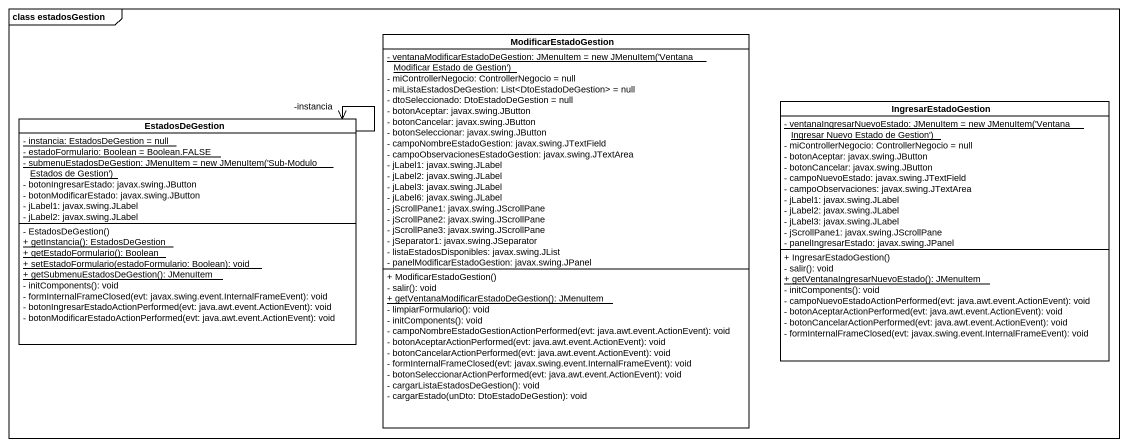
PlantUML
@startuml
mainframe class estadosGestion
hide circle
hide empty members
skinparam classAttributeIconSize 0
class ModificarEstadoGestion {
  {static} {field} - ventanaModificarEstadoDeGestion: JMenuItem = new JMenuItem('Ventana Modificar Estado de Gestion')
  - miControllerNegocio: ControllerNegocio = null
  - miListaEstadosDeGestion: List<DtoEstadoDeGestion> = null
  - dtoSeleccionado: DtoEstadoDeGestion = null
  - botonAceptar: javax.swing.JButton
  - botonCancelar: javax.swing.JButton
  - botonSeleccionar: javax.swing.JButton
  - campoNombreEstadoGestion: javax.swing.JTextField
  - campoObservacionesEstadoGestion: javax.swing.JTextArea
  - jLabel1: javax.swing.JLabel
  - jLabel2: javax.swing.JLabel
  - jLabel3: javax.swing.JLabel
  - jLabel6: javax.swing.JLabel
  - jScrollPane1: javax.swing.JScrollPane
  - jScrollPane2: javax.swing.JScrollPane
  - jScrollPane3: javax.swing.JScrollPane
  - jSeparator1: javax.swing.JSeparator
  - listaEstadosDisponibles: javax.swing.JList
  - panelModificarEstadoGestion: javax.swing.JPanel
  + ModificarEstadoGestion()
  - salir(): void
  {static} + getVentanaModificarEstadoDeGestion(): JMenuItem
  - limpiarFormulario(): void
  - initComponents(): void
  - campoNombreEstadoGestionActionPerformed(evt: java.awt.event.ActionEvent): void
  - botonAceptarActionPerformed(evt: java.awt.event.ActionEvent): void
  - botonCancelarActionPerformed(evt: java.awt.event.ActionEvent): void
  - formInternalFrameClosed(evt: javax.swing.event.InternalFrameEvent): void
  - botonSeleccionarActionPerformed(evt: java.awt.event.ActionEvent): void
  - cargarListaEstadosDeGestion(): void
  - cargarEstado(unDto: DtoEstadoDeGestion): void
}
class IngresarEstadoGestion {
  {static} {field} - ventanaIngresarNuevoEstado: JMenuItem = new JMenuItem('Ventana Ingresar Nuevo Estado de Gestion')
  - miControllerNegocio: ControllerNegocio = null
  - botonAceptar: javax.swing.JButton
  - botonCancelar: javax.swing.JButton
  - campoNuevoEstado: javax.swing.JTextField
  - campoObservaciones: javax.swing.JTextArea
  - jLabel1: javax.swing.JLabel
  - jLabel2: javax.swing.JLabel
  - jLabel3: javax.swing.JLabel
  - jScrollPane1: javax.swing.JScrollPane
  - panelIngresarEstado: javax.swing.JPanel
  + IngresarEstadoGestion()
  - salir(): void
  {static} + getVentanaIngresarNuevoEstado(): JMenuItem
  - initComponents(): void
  - campoNuevoEstadoActionPerformed(evt: java.awt.event.ActionEvent): void
  - botonAceptarActionPerformed(evt: java.awt.event.ActionEvent): void
  - botonCancelarActionPerformed(evt: java.awt.event.ActionEvent): void
  - formInternalFrameClosed(evt: javax.swing.event.InternalFrameEvent): void
}
class EstadosDeGestion {
  {static} - instancia: EstadosDeGestion = null
  {static} - estadoFormulario: Boolean = Boolean.FALSE
  {static} {field} - submenuEstadosDeGestion: JMenuItem = new JMenuItem('Sub-Modulo Estados de Gestion')
  - botonIngresarEstado: javax.swing.JButton
  - botonModificarEstado: javax.swing.JButton
  - jLabel1: javax.swing.JLabel
  - jLabel2: javax.swing.JLabel
  - EstadosDeGestion()
  {static} + getInstancia(): EstadosDeGestion
  {static} + getEstadoFormulario(): Boolean
  {static} + setEstadoFormulario(estadoFormulario: Boolean): void
  {static} + getSubmenuEstadosDeGestion(): JMenuItem
  - initComponents(): void
  - formInternalFrameClosed(evt: javax.swing.event.InternalFrameEvent): void
  - botonIngresarEstadoActionPerformed(evt: java.awt.event.ActionEvent): void
  - botonModificarEstadoActionPerformed(evt: java.awt.event.ActionEvent): void
}
EstadosDeGestion --> "-instancia" EstadosDeGestion
@enduml
